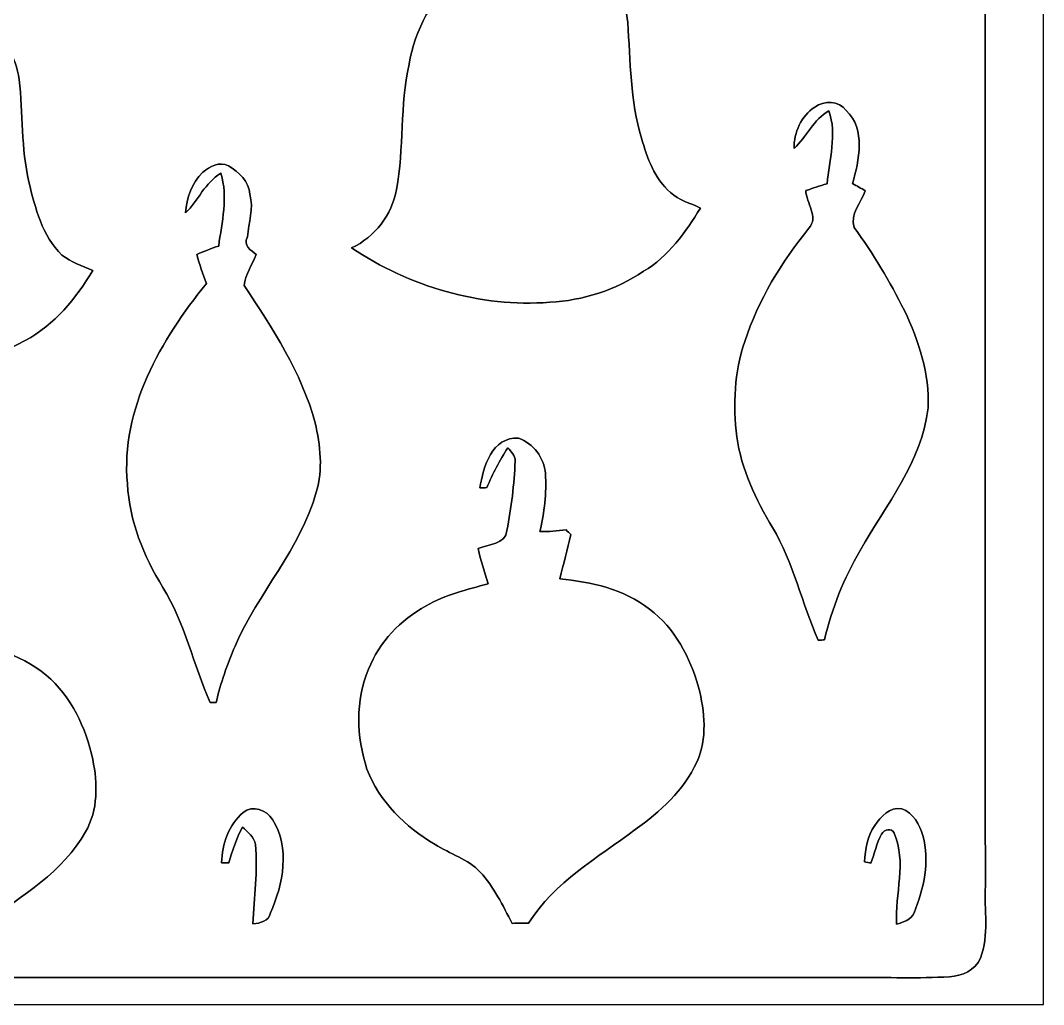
# Model space of a CAD drawing. Header units: centimetres. Extents: x -16.8 to 16.8, y -16.7 to 16.7.
# Drawn here: x -0.55 to 16.77, y -16.67 to 0 of the extents above; entities that cross this region are included whole.
import ezdxf

# ---------------------------------------------------------------- set-up
doc = ezdxf.new("R2010")
doc.units = ezdxf.units.CM
doc.header["$MEASUREMENT"] = 0
doc.layers.add('Layer 1', color=7, linetype='Continuous')

msp = doc.modelspace()

# ---------------------------------------------------------------- linework, layer by layer
at = {"layer": 'Layer 1', "color": 7}
for points, knots in [([(-16.77458, 16.66875), (-16.77458, 16.66875), (16.77458, 16.66875), (16.77458, 16.66875), (16.77458, 16.66875), (16.77458, 16.66875), (16.77458, -16.66875), (16.77458, -16.66875), (16.77458, -16.66875), (16.77458, -16.66875), (-16.77458, -16.66875), (-16.77458, -16.66875), (-16.77458, -16.66875), (-16.77458, -16.66875), (-16.77458, 16.66875), (-16.77458, 16.66875), (-16.77458, 16.66875), (-16.77458, 16.66875), (-16.77458, 16.66875), (-16.77458, 16.66875)], [0, 0, 0, 0, 0.16666667, 0.16666667, 0.16666667, 0.16666667, 0.33333333, 0.33333333, 0.33333333, 0.33333333, 0.5, 0.5, 0.5, 0.5, 0.66666667, 0.66666667, 0.66666667, 0.66666667, 1, 1, 1, 1]), ([(-15.56032, 15.62523), (-15.77164, 15.57091), (-15.93215, 15.36876), (-15.96637, 15.1571), (-15.96637, 15.1571), (-15.96143, 5.17243), (-15.96108, -4.81365), (-15.96637, -14.79903), (-15.96637, -14.79903), (-15.93885, -15.2206), (-16.11348, -15.74412), (-15.76141, -16.07855), (-15.76141, -16.07855), (-15.58713, -16.19779), (-15.35783, -16.2119), (-15.15286, -16.21331), (-15.15286, -16.21331), (-5.5686, -16.20626), (4.01532, -16.2119), (13.59958, -16.21014), (13.59958, -16.21014), (14.12734, -16.2052), (14.65615, -16.23095), (15.18356, -16.19709), (15.18356, -16.19709), (15.39663, -16.18968), (15.61606, -16.08526), (15.70531, -15.88241), (15.70531, -15.88241), (15.8556, -15.49153), (15.76776, -15.06432), (15.78927, -14.65792), (15.78927, -14.65792), (15.78363, -4.8387), (15.78857, 4.98087), (15.78681, 14.80009), (15.78681, 14.80009), (15.77411, 15.01387), (15.80197, 15.26046), (15.64534, 15.43332), (15.64534, 15.43332), (15.54127, 15.61147), (15.30597, 15.65169), (15.11829, 15.64605), (15.11829, 15.64605), (5.4162, 15.64534), (-4.2859, 15.64569), (-13.98764, 15.64605), (-13.98764, 15.64605), (-14.51187, 15.64005), (-15.03751, 15.67145), (-15.56032, 15.62523)], [0, 0, 0, 0, 0.07142857, 0.07142857, 0.07142857, 0.07142857, 0.14285714, 0.14285714, 0.14285714, 0.14285714, 0.21428571, 0.21428571, 0.21428571, 0.21428571, 0.28571429, 0.28571429, 0.28571429, 0.28571429, 0.35714286, 0.35714286, 0.35714286, 0.35714286, 0.42857143, 0.42857143, 0.42857143, 0.42857143, 0.5, 0.5, 0.5, 0.5, 0.57142857, 0.57142857, 0.57142857, 0.57142857, 0.64285714, 0.64285714, 0.64285714, 0.64285714, 0.71428571, 0.71428571, 0.71428571, 0.71428571, 0.78571429, 0.78571429, 0.78571429, 0.78571429, 0.85714286, 0.85714286, 0.85714286, 0.85714286, 1, 1, 1, 1]), ([(7.76499, 3.52284), (7.86659, 3.66219), (8.04616, 3.76978), (8.22396, 3.70769), (8.22396, 3.70769), (8.38729, 3.62197), (8.47125, 3.44099), (8.53334, 3.27589), (8.53334, 3.27589), (8.69421, 2.75519), (8.46173, 2.23661), (8.2931, 1.75084), (8.2931, 1.75084), (8.41269, 1.72226), (8.53369, 1.69369), (8.65364, 1.66335), (8.65364, 1.66335), (8.59719, 1.50495), (8.50406, 1.3649), (8.41481, 1.22379), (8.41481, 1.22379), (8.66422, 1.15217), (8.93762, 1.12607), (9.15458, 0.96979), (9.15458, 0.96979), (9.51406, 0.77188), (9.70068, 0.36195), (9.73208, -0.03316), (9.73208, -0.03316), (9.78147, -0.68827), (9.77053, -1.35855), (9.96527, -1.99355), (9.96527, -1.99355), (10.06263, -2.32728), (10.18505, -2.67935), (10.45633, -2.91394), (10.45633, -2.91394), (10.59603, -3.04906), (10.79394, -3.0921), (10.96363, -3.17853), (10.96363, -3.17853), (10.7121, -3.5881), (10.42035, -3.99768), (10.00054, -4.24921), (10.00054, -4.24921), (9.5317, -4.56389), (8.97643, -4.74416), (8.41304, -4.77308), (8.41304, -4.77308), (7.23159, -4.86516), (6.03744, -4.50462), (5.05601, -3.85339), (5.05601, -3.85339), (5.45006, -3.66818), (5.73722, -3.29177), (5.81519, -2.86314), (5.81519, -2.86314), (5.94854, -2.16359), (5.8734, -1.43969), (6.02827, -0.74224), (6.02827, -0.74224), (6.13339, -0.16369), (6.41103, 0.40675), (6.89998, 0.75424), (6.89998, 0.75424), (7.16492, 0.97084), (7.50605, 1.05093), (7.82285, 1.15888), (7.82285, 1.15888), (7.70255, 1.33668), (7.55721, 1.50813), (7.51769, 1.72544), (7.51769, 1.72544), (7.68703, 1.73531), (7.85812, 1.74343), (8.02852, 1.75084), (8.02852, 1.75084), (8.08037, 2.27859), (8.27969, 2.88078), (8.00241, 3.37326), (8.00241, 3.37326), (7.97101, 3.37256), (7.90787, 3.37114), (7.87612, 3.37009), (7.87612, 3.37009), (7.76887, 3.17359), (7.71384, 2.94922), (7.5752, 2.77001), (7.5752, 2.77001), (7.49653, 3.0353), (7.61471, 3.30764), (7.76499, 3.52284)], [0, 0, 0, 0, 0.04166667, 0.04166667, 0.04166667, 0.04166667, 0.08333333, 0.08333333, 0.08333333, 0.08333333, 0.125, 0.125, 0.125, 0.125, 0.16666667, 0.16666667, 0.16666667, 0.16666667, 0.20833333, 0.20833333, 0.20833333, 0.20833333, 0.25, 0.25, 0.25, 0.25, 0.29166667, 0.29166667, 0.29166667, 0.29166667, 0.33333333, 0.33333333, 0.33333333, 0.33333333, 0.375, 0.375, 0.375, 0.375, 0.41666667, 0.41666667, 0.41666667, 0.41666667, 0.45833333, 0.45833333, 0.45833333, 0.45833333, 0.5, 0.5, 0.5, 0.5, 0.54166667, 0.54166667, 0.54166667, 0.54166667, 0.58333333, 0.58333333, 0.58333333, 0.58333333, 0.625, 0.625, 0.625, 0.625, 0.66666667, 0.66666667, 0.66666667, 0.66666667, 0.70833333, 0.70833333, 0.70833333, 0.70833333, 0.75, 0.75, 0.75, 0.75, 0.79166667, 0.79166667, 0.79166667, 0.79166667, 0.83333333, 0.83333333, 0.83333333, 0.83333333, 0.875, 0.875, 0.875, 0.875, 0.91666667, 0.91666667, 0.91666667, 0.91666667, 1, 1, 1, 1]), ([(-2.40983, 2.58657), (-2.28847, 2.69134), (-2.08562, 2.69663), (-1.96956, 2.58128), (-1.96956, 2.58128), (-1.7205, 2.33927), (-1.70392, 1.96885), (-1.71838, 1.645), (-1.71838, 1.645), (-1.75719, 1.31445), (-1.88913, 1.00577), (-2.00343, 0.69638), (-2.00343, 0.69638), (-1.87678, 0.66075), (-1.74837, 0.62583), (-1.62348, 0.58314), (-1.62348, 0.58314), (-1.71027, 0.44062), (-1.80199, 0.30127), (-1.89124, 0.16016), (-1.89124, 0.16016), (-1.65206, 0.10195), (-1.40018, 0.0695), (-1.18357, -0.05644), (-1.18357, -0.05644), (-0.83432, -0.23989), (-0.63041, -0.61877), (-0.57538, -0.99942), (-0.57538, -0.99942), (-0.50624, -1.57656), (-0.54293, -2.1657), (-0.40887, -2.73473), (-0.40887, -2.73473), (-0.30339, -3.17641), (-0.18521, -3.64666), (0.15099, -3.97616), (0.15099, -3.97616), (0.30798, -4.09116), (0.49071, -4.16666), (0.67275, -4.23404), (0.67275, -4.23404), (0.39088, -4.71135), (0.02505, -5.15373), (-0.47025, -5.41937), (-0.47025, -5.41937), (-1.15888, -5.81237), (-1.98508, -5.91044), (-2.76472, -5.83071), (-2.76472, -5.83071), (-3.64596, -5.71606), (-4.50003, -5.39891), (-5.24439, -4.91419), (-5.24439, -4.91419), (-4.97805, -4.75368), (-4.69618, -4.57306), (-4.58752, -4.26367), (-4.58752, -4.26367), (-4.30918, -3.54612), (-4.439, -2.75731), (-4.3053, -2.01189), (-4.3053, -2.01189), (-4.22063, -1.49507), (-4.06612, -0.96132), (-3.69394, -0.57468), (-3.69394, -0.57468), (-3.38949, -0.20285), (-2.92029, -0.03493), (-2.47368, 0.09349), (-2.47368, 0.09349), (-2.58128, 0.28187), (-2.72521, 0.45226), (-2.78553, 0.66358), (-2.78553, 0.66358), (-2.60809, 0.67769), (-2.42958, 0.68792), (-2.25143, 0.70026), (-2.25143, 0.70026), (-2.18193, 1.15782), (-2.13854, 1.62348), (-2.18511, 2.08527), (-2.18511, 2.08527), (-2.19745, 2.21051), (-2.31105, 2.28106), (-2.40383, 2.34633), (-2.40383, 2.34633), (-2.52624, 2.14066), (-2.56893, 1.89159), (-2.72909, 1.70921), (-2.72909, 1.70921), (-2.78271, 2.02988), (-2.65113, 2.37173), (-2.40983, 2.58657)], [0, 0, 0, 0, 0.04166667, 0.04166667, 0.04166667, 0.04166667, 0.08333333, 0.08333333, 0.08333333, 0.08333333, 0.125, 0.125, 0.125, 0.125, 0.16666667, 0.16666667, 0.16666667, 0.16666667, 0.20833333, 0.20833333, 0.20833333, 0.20833333, 0.25, 0.25, 0.25, 0.25, 0.29166667, 0.29166667, 0.29166667, 0.29166667, 0.33333333, 0.33333333, 0.33333333, 0.33333333, 0.375, 0.375, 0.375, 0.375, 0.41666667, 0.41666667, 0.41666667, 0.41666667, 0.45833333, 0.45833333, 0.45833333, 0.45833333, 0.5, 0.5, 0.5, 0.5, 0.54166667, 0.54166667, 0.54166667, 0.54166667, 0.58333333, 0.58333333, 0.58333333, 0.58333333, 0.625, 0.625, 0.625, 0.625, 0.66666667, 0.66666667, 0.66666667, 0.66666667, 0.70833333, 0.70833333, 0.70833333, 0.70833333, 0.75, 0.75, 0.75, 0.75, 0.79166667, 0.79166667, 0.79166667, 0.79166667, 0.83333333, 0.83333333, 0.83333333, 0.83333333, 0.875, 0.875, 0.875, 0.875, 0.91666667, 0.91666667, 0.91666667, 0.91666667, 1, 1, 1, 1]), ([(12.89897, -1.4672), (13.06054, -1.35431), (13.30819, -1.35502), (13.43272, -1.52435), (13.43272, -1.52435), (13.77315, -1.84079), (13.64333, -2.37137), (13.54173, -2.76437), (13.54173, -2.76437), (13.61334, -2.80388), (13.68496, -2.84339), (13.75622, -2.88431), (13.75622, -2.88431), (13.68002, -3.08575), (13.49516, -3.27978), (13.5696, -3.50591), (13.5696, -3.50591), (13.89133, -3.9497), (14.17002, -4.42348), (14.41838, -4.91208), (14.41838, -4.91208), (14.65792, -5.42643), (14.853, -5.98523), (14.81843, -6.56026), (14.81843, -6.56026), (14.72106, -7.47995), (14.10159, -8.19856), (13.67014, -8.97855), (13.67014, -8.97855), (13.38933, -9.44704), (13.19107, -9.96033), (13.06442, -10.49091), (13.06442, -10.49091), (13.03796, -10.49302), (12.98575, -10.4969), (12.95964, -10.49902), (12.95964, -10.49902), (12.67742, -9.87284), (12.5416, -9.18492), (12.18706, -8.5912), (12.18706, -8.5912), (11.90025, -8.11706), (11.65966, -7.60448), (11.57817, -7.05167), (11.57817, -7.05167), (11.51819, -6.51298), (11.5316, -5.95418), (11.71575, -5.43948), (11.71575, -5.43948), (11.94294, -4.73357), (12.33487, -4.09293), (12.80054, -3.52037), (12.80054, -3.52037), (12.96917, -3.33128), (12.75891, -3.08645), (12.74657, -2.88149), (12.74657, -2.88149), (12.86651, -2.84162), (12.9861, -2.80353), (13.10746, -2.76684), (13.10746, -2.76684), (13.14415, -2.35903), (13.27961, -1.93075), (13.14062, -1.53035), (13.14062, -1.53035), (12.87674, -1.67287), (12.76456, -1.97379), (12.54901, -2.16994), (12.54901, -2.16994), (12.54372, -1.89759), (12.67319, -1.62207), (12.89897, -1.4672)], [0, 0, 0, 0, 0.05263158, 0.05263158, 0.05263158, 0.05263158, 0.10526316, 0.10526316, 0.10526316, 0.10526316, 0.15789474, 0.15789474, 0.15789474, 0.15789474, 0.21052632, 0.21052632, 0.21052632, 0.21052632, 0.26315789, 0.26315789, 0.26315789, 0.26315789, 0.31578947, 0.31578947, 0.31578947, 0.31578947, 0.36842105, 0.36842105, 0.36842105, 0.36842105, 0.42105263, 0.42105263, 0.42105263, 0.42105263, 0.47368421, 0.47368421, 0.47368421, 0.47368421, 0.52631579, 0.52631579, 0.52631579, 0.52631579, 0.57894737, 0.57894737, 0.57894737, 0.57894737, 0.63157895, 0.63157895, 0.63157895, 0.63157895, 0.68421053, 0.68421053, 0.68421053, 0.68421053, 0.73684211, 0.73684211, 0.73684211, 0.73684211, 0.78947368, 0.78947368, 0.78947368, 0.78947368, 0.84210526, 0.84210526, 0.84210526, 0.84210526, 0.89473684, 0.89473684, 0.89473684, 0.89473684, 1, 1, 1, 1]), ([(2.53541, -2.5714), (2.65148, -2.47438), (2.81975, -2.38372), (2.96898, -2.46345), (2.96898, -2.46345), (3.14854, -2.56399), (3.3147, -2.72732), (3.33446, -2.94464), (3.33446, -2.94464), (3.39901, -3.18629), (3.31258, -3.42688), (3.29353, -3.66783), (3.29353, -3.66783), (3.21239, -3.81811), (3.35492, -3.88867), (3.44064, -3.96522), (3.44064, -3.96522), (3.37608, -4.14055), (3.25085, -4.30107), (3.23921, -4.49086), (3.23921, -4.49086), (3.71863, -5.21794), (4.20899, -5.963), (4.4383, -6.81461), (4.4383, -6.81461), (4.52579, -7.19667), (4.57518, -7.60554), (4.4577, -7.98724), (4.4577, -7.98724), (4.18924, -8.94997), (3.47592, -9.69363), (3.08257, -10.59886), (3.08257, -10.59886), (2.94887, -10.90577), (2.83774, -11.22327), (2.76331, -11.5503), (2.76331, -11.5503), (2.73826, -11.55136), (2.68781, -11.55312), (2.66241, -11.55382), (2.66241, -11.55382), (2.37419, -10.91248), (2.2352, -10.20621), (1.86161, -9.60437), (1.86161, -9.60437), (1.53317, -9.0745), (1.29117, -8.4769), (1.25871, -7.8486), (1.25871, -7.8486), (1.14335, -6.57895), (1.82633, -5.40914), (2.59644, -4.4577), (2.59644, -4.4577), (2.53894, -4.29366), (2.47897, -4.13103), (2.43276, -3.96416), (2.43276, -3.96416), (2.55446, -3.90948), (2.6797, -3.86468), (2.80564, -3.82058), (2.80564, -3.82058), (2.85574, -3.41701), (2.9718, -2.98873), (2.83916, -2.58939), (2.83916, -2.58939), (2.57281, -2.7499), (2.45745, -3.04765), (2.24543, -3.26002), (2.24543, -3.26002), (2.25354, -3.0039), (2.35409, -2.75273), (2.53541, -2.5714)], [0, 0, 0, 0, 0.05263158, 0.05263158, 0.05263158, 0.05263158, 0.10526316, 0.10526316, 0.10526316, 0.10526316, 0.15789474, 0.15789474, 0.15789474, 0.15789474, 0.21052632, 0.21052632, 0.21052632, 0.21052632, 0.26315789, 0.26315789, 0.26315789, 0.26315789, 0.31578947, 0.31578947, 0.31578947, 0.31578947, 0.36842105, 0.36842105, 0.36842105, 0.36842105, 0.42105263, 0.42105263, 0.42105263, 0.42105263, 0.47368421, 0.47368421, 0.47368421, 0.47368421, 0.52631579, 0.52631579, 0.52631579, 0.52631579, 0.57894737, 0.57894737, 0.57894737, 0.57894737, 0.63157895, 0.63157895, 0.63157895, 0.63157895, 0.68421053, 0.68421053, 0.68421053, 0.68421053, 0.73684211, 0.73684211, 0.73684211, 0.73684211, 0.78947368, 0.78947368, 0.78947368, 0.78947368, 0.84210526, 0.84210526, 0.84210526, 0.84210526, 0.89473684, 0.89473684, 0.89473684, 0.89473684, 1, 1, 1, 1]), ([(7.22947, -7.91916), (7.2831, -7.56603), (7.43726, -7.04533), (7.88106, -7.07602), (7.88106, -7.07602), (8.13506, -7.16562), (8.31956, -7.40551), (8.33755, -7.67609), (8.33755, -7.67609), (8.35907, -8.00417), (8.32238, -8.33473), (8.24583, -8.65399), (8.24583, -8.65399), (8.39329, -8.66316), (8.5404, -8.64376), (8.68715, -8.63071), (8.68715, -8.63071), (8.71432, -8.65576), (8.74148, -8.6808), (8.76935, -8.7062), (8.76935, -8.7062), (8.71044, -8.95738), (8.64517, -9.20679), (8.58132, -9.45656), (8.58132, -9.45656), (9.11472, -9.51265), (9.67105, -9.63048), (10.10003, -9.97268), (10.10003, -9.97268), (10.53183, -10.28771), (10.789, -10.78936), (10.93329, -11.29383), (10.93329, -11.29383), (11.03418, -11.70552), (11.08569, -12.16554), (10.90224, -12.56206), (10.90224, -12.56206), (10.68493, -13.04219), (10.27959, -13.40203), (9.86084, -13.70647), (9.86084, -13.70647), (9.21985, -14.18343), (8.49136, -14.59301), (8.05427, -15.28798), (8.05427, -15.28798), (7.96184, -15.28939), (7.86977, -15.29115), (7.77804, -15.29362), (7.77804, -15.29362), (7.61224, -14.99588), (7.47219, -14.6752), (7.23336, -14.42649), (7.23336, -14.42649), (7.02945, -14.19684), (6.71901, -14.1224), (6.471, -13.95554), (6.471, -13.95554), (5.96512, -13.6652), (5.52732, -13.23093), (5.31566, -12.67989), (5.31566, -12.67989), (5.13962, -12.13556), (5.11492, -11.52172), (5.34388, -10.98903), (5.34388, -10.98903), (5.52097, -10.52548), (5.88857, -10.15294), (6.31966, -9.91694), (6.31966, -9.91694), (6.64175, -9.72432), (7.01146, -9.64318), (7.36847, -9.54193), (7.36847, -9.54193), (7.30991, -9.34402), (7.23865, -9.14929), (7.2009, -8.94574), (7.2009, -8.94574), (7.37023, -8.86566), (7.66516, -8.87871), (7.68738, -8.63882), (7.68738, -8.63882), (7.7597, -8.25077), (7.81121, -7.85742), (7.82532, -7.46266), (7.82532, -7.46266), (7.83378, -7.36917), (7.75547, -7.30356), (7.7022, -7.23829), (7.7022, -7.23829), (7.5632, -7.45208), (7.44326, -7.67715), (7.34695, -7.91316), (7.34695, -7.91316), (7.31767, -7.91457), (7.25876, -7.91774), (7.22947, -7.91916)], [0, 0, 0, 0, 0.04, 0.04, 0.04, 0.04, 0.08, 0.08, 0.08, 0.08, 0.12, 0.12, 0.12, 0.12, 0.16, 0.16, 0.16, 0.16, 0.2, 0.2, 0.2, 0.2, 0.24, 0.24, 0.24, 0.24, 0.28, 0.28, 0.28, 0.28, 0.32, 0.32, 0.32, 0.32, 0.36, 0.36, 0.36, 0.36, 0.4, 0.4, 0.4, 0.4, 0.44, 0.44, 0.44, 0.44, 0.48, 0.48, 0.48, 0.48, 0.52, 0.52, 0.52, 0.52, 0.56, 0.56, 0.56, 0.56, 0.6, 0.6, 0.6, 0.6, 0.64, 0.64, 0.64, 0.64, 0.68, 0.68, 0.68, 0.68, 0.72, 0.72, 0.72, 0.72, 0.76, 0.76, 0.76, 0.76, 0.8, 0.8, 0.8, 0.8, 0.84, 0.84, 0.84, 0.84, 0.88, 0.88, 0.88, 0.88, 0.92, 0.92, 0.92, 0.92, 1, 1, 1, 1]), ([(-2.67688, -8.18691), (-2.38725, -8.01758), (-2.05246, -8.30051), (-1.9939, -8.58943), (-1.9939, -8.58943), (-1.91206, -8.97079), (-1.98226, -9.36343), (-2.0193, -9.74619), (-2.0193, -9.74619), (-1.88524, -9.72573), (-1.75119, -9.70245), (-1.61643, -9.68234), (-1.61643, -9.68234), (-1.58715, -9.71021), (-1.55751, -9.73808), (-1.52753, -9.7663), (-1.52753, -9.7663), (-1.57939, -10.0143), (-1.65806, -10.25631), (-1.71062, -10.50431), (-1.71062, -10.50431), (-1.14512, -10.5724), (-0.56515, -10.71316), (-0.11853, -11.08886), (-0.11853, -11.08886), (0.30939, -11.45011), (0.55704, -11.98104), (0.6731, -12.52044), (0.6731, -12.52044), (0.75459, -12.92648), (0.76588, -13.37416), (0.54892, -13.74281), (0.54892, -13.74281), (0.16475, -14.41521), (-0.51364, -14.8403), (-1.14229, -15.25658), (-1.14229, -15.25658), (-1.85314, -15.32961), (-2.57775, -15.30068), (-3.29212, -15.27775), (-3.29212, -15.27775), (-4.11903, -14.95249), (-4.93466, -14.28997), (-5.07294, -13.35969), (-5.07294, -13.35969), (-5.10858, -13.00409), (-5.13362, -12.63615), (-5.03802, -12.28796), (-5.03802, -12.28796), (-4.88597, -11.73974), (-4.50674, -11.25679), (-4.00191, -10.99185), (-4.00191, -10.99185), (-3.66289, -10.79324), (-3.27731, -10.70892), (-2.91112, -10.57839), (-2.91112, -10.57839), (-2.97744, -10.40412), (-3.0734, -10.23338), (-3.08222, -10.04358), (-3.08222, -10.04358), (-2.96228, -9.88907), (-2.66418, -9.94974), (-2.61761, -9.73208), (-2.61761, -9.73208), (-2.53259, -9.27523), (-2.4511, -8.81027), (-2.47086, -8.34355), (-2.47086, -8.34355), (-2.52448, -8.34319), (-2.5781, -8.34284), (-2.63172, -8.34319), (-2.63172, -8.34319), (-2.76895, -8.56615), (-2.8321, -8.84379), (-3.03671, -9.01982), (-3.03671, -9.01982), (-3.04447, -8.71502), (-2.94711, -8.35907), (-2.67688, -8.18691)], [0, 0, 0, 0, 0.04761905, 0.04761905, 0.04761905, 0.04761905, 0.0952381, 0.0952381, 0.0952381, 0.0952381, 0.14285714, 0.14285714, 0.14285714, 0.14285714, 0.19047619, 0.19047619, 0.19047619, 0.19047619, 0.23809524, 0.23809524, 0.23809524, 0.23809524, 0.28571429, 0.28571429, 0.28571429, 0.28571429, 0.33333333, 0.33333333, 0.33333333, 0.33333333, 0.38095238, 0.38095238, 0.38095238, 0.38095238, 0.42857143, 0.42857143, 0.42857143, 0.42857143, 0.47619048, 0.47619048, 0.47619048, 0.47619048, 0.52380952, 0.52380952, 0.52380952, 0.52380952, 0.57142857, 0.57142857, 0.57142857, 0.57142857, 0.61904762, 0.61904762, 0.61904762, 0.61904762, 0.66666667, 0.66666667, 0.66666667, 0.66666667, 0.71428571, 0.71428571, 0.71428571, 0.71428571, 0.76190476, 0.76190476, 0.76190476, 0.76190476, 0.80952381, 0.80952381, 0.80952381, 0.80952381, 0.85714286, 0.85714286, 0.85714286, 0.85714286, 0.9047619, 0.9047619, 0.9047619, 0.9047619, 1, 1, 1, 1]), ([(3.2191, -13.41402), (3.37961, -13.28737), (3.61844, -13.37204), (3.71546, -13.53538), (3.71546, -13.53538), (4.02096, -14.01022), (3.89714, -14.62969), (3.683, -15.11582), (3.683, -15.11582), (3.65019, -15.26011), (3.51402, -15.29045), (3.38314, -15.30032), (3.38314, -15.30032), (3.40889, -14.85336), (3.46675, -14.40533), (3.43076, -13.95765), (3.43076, -13.95765), (3.40289, -13.83136), (3.29988, -13.74563), (3.20781, -13.66449), (3.20781, -13.66449), (3.1048, -13.85499), (3.04059, -14.06207), (2.97462, -14.26774), (2.97462, -14.26774), (2.94428, -14.26739), (2.8829, -14.26669), (2.85221, -14.26633), (2.85221, -14.26633), (2.86526, -13.95095), (2.97145, -13.62428), (3.2191, -13.41402)], [0, 0, 0, 0, 0.11111111, 0.11111111, 0.11111111, 0.11111111, 0.22222222, 0.22222222, 0.22222222, 0.22222222, 0.33333333, 0.33333333, 0.33333333, 0.33333333, 0.44444444, 0.44444444, 0.44444444, 0.44444444, 0.55555556, 0.55555556, 0.55555556, 0.55555556, 0.66666667, 0.66666667, 0.66666667, 0.66666667, 0.77777778, 0.77777778, 0.77777778, 0.77777778, 1, 1, 1, 1]), ([(13.91814, -13.63557), (14.02327, -13.48952), (14.16403, -13.31101), (14.37252, -13.3544), (14.37252, -13.3544), (14.56866, -13.4179), (14.6752, -13.62216), (14.73235, -13.80737), (14.73235, -13.80737), (14.84489, -14.2434), (14.75176, -14.70448), (14.58277, -15.113), (14.58277, -15.113), (14.53268, -15.23365), (14.39792, -15.27281), (14.28468, -15.30844), (14.28468, -15.30844), (14.25751, -14.79691), (14.45966, -14.25363), (14.24446, -13.76645), (14.24446, -13.76645), (14.20319, -13.66555), (14.07477, -13.70612), (14.03244, -13.78409), (14.03244, -13.78409), (13.93931, -13.93261), (13.91744, -14.11358), (13.85147, -14.2748), (13.85147, -14.2748), (13.82395, -14.26845), (13.76962, -14.2561), (13.74246, -14.24975), (13.74246, -14.24975), (13.76362, -14.03773), (13.7855, -13.81231), (13.91814, -13.63557)], [0, 0, 0, 0, 0.1, 0.1, 0.1, 0.1, 0.2, 0.2, 0.2, 0.2, 0.3, 0.3, 0.3, 0.3, 0.4, 0.4, 0.4, 0.4, 0.5, 0.5, 0.5, 0.5, 0.6, 0.6, 0.6, 0.6, 0.7, 0.7, 0.7, 0.7, 0.8, 0.8, 0.8, 0.8, 1, 1, 1, 1])]:
    msp.add_open_spline(points, degree=3, knots=knots, dxfattribs=at)
at = {"layer": 'Layer 1', "color": 251}
for points, knots in [([(-15.56032, 15.62523), (-15.03751, 15.67145), (-14.51187, 15.64005), (-13.98764, 15.64605), (-13.98764, 15.64605), (-4.2859, 15.64569), (5.4162, 15.64534), (15.11829, 15.64605), (15.11829, 15.64605), (15.30597, 15.65169), (15.54127, 15.61147), (15.64534, 15.43332), (15.64534, 15.43332), (15.80197, 15.26046), (15.77411, 15.01387), (15.78681, 14.80009), (15.78681, 14.80009), (15.78857, 4.98087), (15.78363, -4.8387), (15.78927, -14.65792), (15.78927, -14.65792), (15.76776, -15.06432), (15.8556, -15.49153), (15.70531, -15.88241), (15.70531, -15.88241), (15.61606, -16.08526), (15.39663, -16.18968), (15.18356, -16.19709), (15.18356, -16.19709), (14.65615, -16.23095), (14.12734, -16.2052), (13.59958, -16.21014), (13.59958, -16.21014), (4.01532, -16.2119), (-5.5686, -16.20626), (-15.15286, -16.21331), (-15.15286, -16.21331), (-15.35783, -16.2119), (-15.58713, -16.19779), (-15.76141, -16.07855), (-15.76141, -16.07855), (-16.11348, -15.74412), (-15.93885, -15.2206), (-15.96637, -14.79903), (-15.96637, -14.79903), (-15.96108, -4.81365), (-15.96143, 5.17243), (-15.96637, 15.1571), (-15.96637, 15.1571), (-15.93215, 15.36876), (-15.77164, 15.57091), (-15.56032, 15.62523), (-15.56032, 15.62523), (-15.56032, 15.62523), (-15.56032, 15.62523), (-15.56032, 15.62523)], [0, 0, 0, 0, 0.06666667, 0.06666667, 0.06666667, 0.06666667, 0.13333333, 0.13333333, 0.13333333, 0.13333333, 0.2, 0.2, 0.2, 0.2, 0.26666667, 0.26666667, 0.26666667, 0.26666667, 0.33333333, 0.33333333, 0.33333333, 0.33333333, 0.4, 0.4, 0.4, 0.4, 0.46666667, 0.46666667, 0.46666667, 0.46666667, 0.53333333, 0.53333333, 0.53333333, 0.53333333, 0.6, 0.6, 0.6, 0.6, 0.66666667, 0.66666667, 0.66666667, 0.66666667, 0.73333333, 0.73333333, 0.73333333, 0.73333333, 0.8, 0.8, 0.8, 0.8, 0.86666667, 0.86666667, 0.86666667, 0.86666667, 1, 1, 1, 1]), ([(7.76499, 3.52284), (7.61471, 3.30764), (7.49653, 3.0353), (7.5752, 2.77001), (7.5752, 2.77001), (7.71384, 2.94922), (7.76887, 3.17359), (7.87612, 3.37009), (7.87612, 3.37009), (7.90787, 3.37114), (7.97101, 3.37256), (8.00241, 3.37326), (8.00241, 3.37326), (8.27969, 2.88078), (8.08037, 2.27859), (8.02852, 1.75084), (8.02852, 1.75084), (7.85812, 1.74343), (7.68703, 1.73531), (7.51769, 1.72544), (7.51769, 1.72544), (7.55721, 1.50813), (7.70255, 1.33668), (7.82285, 1.15888), (7.82285, 1.15888), (7.50605, 1.05093), (7.16492, 0.97084), (6.89998, 0.75424), (6.89998, 0.75424), (6.41103, 0.40675), (6.13339, -0.16369), (6.02827, -0.74224), (6.02827, -0.74224), (5.8734, -1.43969), (5.94854, -2.16359), (5.81519, -2.86314), (5.81519, -2.86314), (5.73722, -3.29177), (5.45006, -3.66818), (5.05601, -3.85339), (5.05601, -3.85339), (6.03744, -4.50462), (7.23159, -4.86516), (8.41304, -4.77308), (8.41304, -4.77308), (8.97643, -4.74416), (9.5317, -4.56389), (10.00054, -4.24921), (10.00054, -4.24921), (10.42035, -3.99768), (10.7121, -3.5881), (10.96363, -3.17853), (10.96363, -3.17853), (10.79394, -3.0921), (10.59603, -3.04906), (10.45633, -2.91394), (10.45633, -2.91394), (10.18505, -2.67935), (10.06263, -2.32728), (9.96527, -1.99355), (9.96527, -1.99355), (9.77053, -1.35855), (9.78147, -0.68827), (9.73208, -0.03316), (9.73208, -0.03316), (9.70068, 0.36195), (9.51406, 0.77188), (9.15458, 0.96979), (9.15458, 0.96979), (8.93762, 1.12607), (8.66422, 1.15217), (8.41481, 1.22379), (8.41481, 1.22379), (8.50406, 1.3649), (8.59719, 1.50495), (8.65364, 1.66335), (8.65364, 1.66335), (8.53369, 1.69369), (8.41269, 1.72226), (8.2931, 1.75084), (8.2931, 1.75084), (8.46173, 2.23661), (8.69421, 2.75519), (8.53334, 3.27589), (8.53334, 3.27589), (8.47125, 3.44099), (8.38729, 3.62197), (8.22396, 3.70769), (8.22396, 3.70769), (8.04616, 3.76978), (7.86659, 3.66219), (7.76499, 3.52284), (7.76499, 3.52284), (7.76499, 3.52284), (7.76499, 3.52284), (7.76499, 3.52284)], [0, 0, 0, 0, 0.04, 0.04, 0.04, 0.04, 0.08, 0.08, 0.08, 0.08, 0.12, 0.12, 0.12, 0.12, 0.16, 0.16, 0.16, 0.16, 0.2, 0.2, 0.2, 0.2, 0.24, 0.24, 0.24, 0.24, 0.28, 0.28, 0.28, 0.28, 0.32, 0.32, 0.32, 0.32, 0.36, 0.36, 0.36, 0.36, 0.4, 0.4, 0.4, 0.4, 0.44, 0.44, 0.44, 0.44, 0.48, 0.48, 0.48, 0.48, 0.52, 0.52, 0.52, 0.52, 0.56, 0.56, 0.56, 0.56, 0.6, 0.6, 0.6, 0.6, 0.64, 0.64, 0.64, 0.64, 0.68, 0.68, 0.68, 0.68, 0.72, 0.72, 0.72, 0.72, 0.76, 0.76, 0.76, 0.76, 0.8, 0.8, 0.8, 0.8, 0.84, 0.84, 0.84, 0.84, 0.88, 0.88, 0.88, 0.88, 0.92, 0.92, 0.92, 0.92, 1, 1, 1, 1]), ([(-2.40983, 2.58657), (-2.65113, 2.37173), (-2.78271, 2.02988), (-2.72909, 1.70921), (-2.72909, 1.70921), (-2.56893, 1.89159), (-2.52624, 2.14066), (-2.40383, 2.34633), (-2.40383, 2.34633), (-2.31105, 2.28106), (-2.19745, 2.21051), (-2.18511, 2.08527), (-2.18511, 2.08527), (-2.13854, 1.62348), (-2.18193, 1.15782), (-2.25143, 0.70026), (-2.25143, 0.70026), (-2.42958, 0.68792), (-2.60809, 0.67769), (-2.78553, 0.66358), (-2.78553, 0.66358), (-2.72521, 0.45226), (-2.58128, 0.28187), (-2.47368, 0.09349), (-2.47368, 0.09349), (-2.92029, -0.03493), (-3.38949, -0.20285), (-3.69394, -0.57468), (-3.69394, -0.57468), (-4.06612, -0.96132), (-4.22063, -1.49507), (-4.3053, -2.01189), (-4.3053, -2.01189), (-4.439, -2.75731), (-4.30918, -3.54612), (-4.58752, -4.26367), (-4.58752, -4.26367), (-4.69618, -4.57306), (-4.97805, -4.75368), (-5.24439, -4.91419), (-5.24439, -4.91419), (-4.50003, -5.39891), (-3.64596, -5.71606), (-2.76472, -5.83071), (-2.76472, -5.83071), (-1.98508, -5.91044), (-1.15888, -5.81237), (-0.47025, -5.41937), (-0.47025, -5.41937), (0.02505, -5.15373), (0.39088, -4.71135), (0.67275, -4.23404), (0.67275, -4.23404), (0.49071, -4.16666), (0.30798, -4.09116), (0.15099, -3.97616), (0.15099, -3.97616), (-0.18521, -3.64666), (-0.30339, -3.17641), (-0.40887, -2.73473), (-0.40887, -2.73473), (-0.54293, -2.1657), (-0.50624, -1.57656), (-0.57538, -0.99942), (-0.57538, -0.99942), (-0.63041, -0.61877), (-0.83432, -0.23989), (-1.18357, -0.05644), (-1.18357, -0.05644), (-1.40018, 0.0695), (-1.65206, 0.10195), (-1.89124, 0.16016), (-1.89124, 0.16016), (-1.80199, 0.30127), (-1.71027, 0.44062), (-1.62348, 0.58314), (-1.62348, 0.58314), (-1.74837, 0.62583), (-1.87678, 0.66075), (-2.00343, 0.69638), (-2.00343, 0.69638), (-1.88913, 1.00577), (-1.75719, 1.31445), (-1.71838, 1.645), (-1.71838, 1.645), (-1.70392, 1.96885), (-1.7205, 2.33927), (-1.96956, 2.58128), (-1.96956, 2.58128), (-2.08562, 2.69663), (-2.28847, 2.69134), (-2.40983, 2.58657), (-2.40983, 2.58657), (-2.40983, 2.58657), (-2.40983, 2.58657), (-2.40983, 2.58657)], [0, 0, 0, 0, 0.04, 0.04, 0.04, 0.04, 0.08, 0.08, 0.08, 0.08, 0.12, 0.12, 0.12, 0.12, 0.16, 0.16, 0.16, 0.16, 0.2, 0.2, 0.2, 0.2, 0.24, 0.24, 0.24, 0.24, 0.28, 0.28, 0.28, 0.28, 0.32, 0.32, 0.32, 0.32, 0.36, 0.36, 0.36, 0.36, 0.4, 0.4, 0.4, 0.4, 0.44, 0.44, 0.44, 0.44, 0.48, 0.48, 0.48, 0.48, 0.52, 0.52, 0.52, 0.52, 0.56, 0.56, 0.56, 0.56, 0.6, 0.6, 0.6, 0.6, 0.64, 0.64, 0.64, 0.64, 0.68, 0.68, 0.68, 0.68, 0.72, 0.72, 0.72, 0.72, 0.76, 0.76, 0.76, 0.76, 0.8, 0.8, 0.8, 0.8, 0.84, 0.84, 0.84, 0.84, 0.88, 0.88, 0.88, 0.88, 0.92, 0.92, 0.92, 0.92, 1, 1, 1, 1]), ([(12.89897, -1.4672), (12.67319, -1.62207), (12.54372, -1.89759), (12.54901, -2.16994), (12.54901, -2.16994), (12.76456, -1.97379), (12.87674, -1.67287), (13.14062, -1.53035), (13.14062, -1.53035), (13.27961, -1.93075), (13.14415, -2.35903), (13.10746, -2.76684), (13.10746, -2.76684), (12.9861, -2.80353), (12.86651, -2.84162), (12.74657, -2.88149), (12.74657, -2.88149), (12.75891, -3.08645), (12.96917, -3.33128), (12.80054, -3.52037), (12.80054, -3.52037), (12.33487, -4.09293), (11.94294, -4.73357), (11.71575, -5.43948), (11.71575, -5.43948), (11.5316, -5.95418), (11.51819, -6.51298), (11.57817, -7.05167), (11.57817, -7.05167), (11.65966, -7.60448), (11.90025, -8.11706), (12.18706, -8.5912), (12.18706, -8.5912), (12.5416, -9.18492), (12.67742, -9.87284), (12.95964, -10.49902), (12.95964, -10.49902), (12.98575, -10.4969), (13.03796, -10.49302), (13.06442, -10.49091), (13.06442, -10.49091), (13.19107, -9.96033), (13.38933, -9.44704), (13.67014, -8.97855), (13.67014, -8.97855), (14.10159, -8.19856), (14.72106, -7.47995), (14.81843, -6.56026), (14.81843, -6.56026), (14.853, -5.98523), (14.65792, -5.42643), (14.41838, -4.91208), (14.41838, -4.91208), (14.17002, -4.42348), (13.89133, -3.9497), (13.5696, -3.50591), (13.5696, -3.50591), (13.49516, -3.27978), (13.68002, -3.08575), (13.75622, -2.88431), (13.75622, -2.88431), (13.68496, -2.84339), (13.61334, -2.80388), (13.54173, -2.76437), (13.54173, -2.76437), (13.64333, -2.37137), (13.77315, -1.84079), (13.43272, -1.52435), (13.43272, -1.52435), (13.30819, -1.35502), (13.06054, -1.35431), (12.89897, -1.4672), (12.89897, -1.4672), (12.89897, -1.4672), (12.89897, -1.4672), (12.89897, -1.4672)], [0, 0, 0, 0, 0.05, 0.05, 0.05, 0.05, 0.1, 0.1, 0.1, 0.1, 0.15, 0.15, 0.15, 0.15, 0.2, 0.2, 0.2, 0.2, 0.25, 0.25, 0.25, 0.25, 0.3, 0.3, 0.3, 0.3, 0.35, 0.35, 0.35, 0.35, 0.4, 0.4, 0.4, 0.4, 0.45, 0.45, 0.45, 0.45, 0.5, 0.5, 0.5, 0.5, 0.55, 0.55, 0.55, 0.55, 0.6, 0.6, 0.6, 0.6, 0.65, 0.65, 0.65, 0.65, 0.7, 0.7, 0.7, 0.7, 0.75, 0.75, 0.75, 0.75, 0.8, 0.8, 0.8, 0.8, 0.85, 0.85, 0.85, 0.85, 0.9, 0.9, 0.9, 0.9, 1, 1, 1, 1]), ([(2.53541, -2.5714), (2.35409, -2.75273), (2.25354, -3.0039), (2.24543, -3.26002), (2.24543, -3.26002), (2.45745, -3.04765), (2.57281, -2.7499), (2.83916, -2.58939), (2.83916, -2.58939), (2.9718, -2.98873), (2.85574, -3.41701), (2.80564, -3.82058), (2.80564, -3.82058), (2.6797, -3.86468), (2.55446, -3.90948), (2.43276, -3.96416), (2.43276, -3.96416), (2.47897, -4.13103), (2.53894, -4.29366), (2.59644, -4.4577), (2.59644, -4.4577), (1.82633, -5.40914), (1.14335, -6.57895), (1.25871, -7.8486), (1.25871, -7.8486), (1.29117, -8.4769), (1.53317, -9.0745), (1.86161, -9.60437), (1.86161, -9.60437), (2.2352, -10.20621), (2.37419, -10.91248), (2.66241, -11.55382), (2.66241, -11.55382), (2.68781, -11.55312), (2.73826, -11.55136), (2.76331, -11.5503), (2.76331, -11.5503), (2.83774, -11.22327), (2.94887, -10.90577), (3.08257, -10.59886), (3.08257, -10.59886), (3.47592, -9.69363), (4.18924, -8.94997), (4.4577, -7.98724), (4.4577, -7.98724), (4.57518, -7.60554), (4.52579, -7.19667), (4.4383, -6.81461), (4.4383, -6.81461), (4.20899, -5.963), (3.71863, -5.21794), (3.23921, -4.49086), (3.23921, -4.49086), (3.25085, -4.30107), (3.37608, -4.14055), (3.44064, -3.96522), (3.44064, -3.96522), (3.35492, -3.88867), (3.21239, -3.81811), (3.29353, -3.66783), (3.29353, -3.66783), (3.31258, -3.42688), (3.39901, -3.18629), (3.33446, -2.94464), (3.33446, -2.94464), (3.3147, -2.72732), (3.14854, -2.56399), (2.96898, -2.46345), (2.96898, -2.46345), (2.81975, -2.38372), (2.65148, -2.47438), (2.53541, -2.5714), (2.53541, -2.5714), (2.53541, -2.5714), (2.53541, -2.5714), (2.53541, -2.5714)], [0, 0, 0, 0, 0.05, 0.05, 0.05, 0.05, 0.1, 0.1, 0.1, 0.1, 0.15, 0.15, 0.15, 0.15, 0.2, 0.2, 0.2, 0.2, 0.25, 0.25, 0.25, 0.25, 0.3, 0.3, 0.3, 0.3, 0.35, 0.35, 0.35, 0.35, 0.4, 0.4, 0.4, 0.4, 0.45, 0.45, 0.45, 0.45, 0.5, 0.5, 0.5, 0.5, 0.55, 0.55, 0.55, 0.55, 0.6, 0.6, 0.6, 0.6, 0.65, 0.65, 0.65, 0.65, 0.7, 0.7, 0.7, 0.7, 0.75, 0.75, 0.75, 0.75, 0.8, 0.8, 0.8, 0.8, 0.85, 0.85, 0.85, 0.85, 0.9, 0.9, 0.9, 0.9, 1, 1, 1, 1]), ([(7.22947, -7.91916), (7.25876, -7.91774), (7.31767, -7.91457), (7.34695, -7.91316), (7.34695, -7.91316), (7.44326, -7.67715), (7.5632, -7.45208), (7.7022, -7.23829), (7.7022, -7.23829), (7.75547, -7.30356), (7.83378, -7.36917), (7.82532, -7.46266), (7.82532, -7.46266), (7.81121, -7.85742), (7.7597, -8.25077), (7.68738, -8.63882), (7.68738, -8.63882), (7.66516, -8.87871), (7.37023, -8.86566), (7.2009, -8.94574), (7.2009, -8.94574), (7.23865, -9.14929), (7.30991, -9.34402), (7.36847, -9.54193), (7.36847, -9.54193), (7.01146, -9.64318), (6.64175, -9.72432), (6.31966, -9.91694), (6.31966, -9.91694), (5.88857, -10.15294), (5.52097, -10.52548), (5.34388, -10.98903), (5.34388, -10.98903), (5.11492, -11.52172), (5.13962, -12.13556), (5.31566, -12.67989), (5.31566, -12.67989), (5.52732, -13.23093), (5.96512, -13.6652), (6.471, -13.95554), (6.471, -13.95554), (6.71901, -14.1224), (7.02945, -14.19684), (7.23336, -14.42649), (7.23336, -14.42649), (7.47219, -14.6752), (7.61224, -14.99588), (7.77804, -15.29362), (7.77804, -15.29362), (7.86977, -15.29115), (7.96184, -15.28939), (8.05427, -15.28798), (8.05427, -15.28798), (8.49136, -14.59301), (9.21985, -14.18343), (9.86084, -13.70647), (9.86084, -13.70647), (10.27959, -13.40203), (10.68493, -13.04219), (10.90224, -12.56206), (10.90224, -12.56206), (11.08569, -12.16554), (11.03418, -11.70552), (10.93329, -11.29383), (10.93329, -11.29383), (10.789, -10.78936), (10.53183, -10.28771), (10.10003, -9.97268), (10.10003, -9.97268), (9.67105, -9.63048), (9.11472, -9.51265), (8.58132, -9.45656), (8.58132, -9.45656), (8.64517, -9.20679), (8.71044, -8.95738), (8.76935, -8.7062), (8.76935, -8.7062), (8.74148, -8.6808), (8.71432, -8.65576), (8.68715, -8.63071), (8.68715, -8.63071), (8.5404, -8.64376), (8.39329, -8.66316), (8.24583, -8.65399), (8.24583, -8.65399), (8.32238, -8.33473), (8.35907, -8.00417), (8.33755, -7.67609), (8.33755, -7.67609), (8.31956, -7.40551), (8.13506, -7.16562), (7.88106, -7.07602), (7.88106, -7.07602), (7.43726, -7.04533), (7.2831, -7.56603), (7.22947, -7.91916), (7.22947, -7.91916), (7.22947, -7.91916), (7.22947, -7.91916), (7.22947, -7.91916)], [0, 0, 0, 0, 0.03846154, 0.03846154, 0.03846154, 0.03846154, 0.07692308, 0.07692308, 0.07692308, 0.07692308, 0.11538462, 0.11538462, 0.11538462, 0.11538462, 0.15384615, 0.15384615, 0.15384615, 0.15384615, 0.19230769, 0.19230769, 0.19230769, 0.19230769, 0.23076923, 0.23076923, 0.23076923, 0.23076923, 0.26923077, 0.26923077, 0.26923077, 0.26923077, 0.30769231, 0.30769231, 0.30769231, 0.30769231, 0.34615385, 0.34615385, 0.34615385, 0.34615385, 0.38461538, 0.38461538, 0.38461538, 0.38461538, 0.42307692, 0.42307692, 0.42307692, 0.42307692, 0.46153846, 0.46153846, 0.46153846, 0.46153846, 0.5, 0.5, 0.5, 0.5, 0.53846154, 0.53846154, 0.53846154, 0.53846154, 0.57692308, 0.57692308, 0.57692308, 0.57692308, 0.61538462, 0.61538462, 0.61538462, 0.61538462, 0.65384615, 0.65384615, 0.65384615, 0.65384615, 0.69230769, 0.69230769, 0.69230769, 0.69230769, 0.73076923, 0.73076923, 0.73076923, 0.73076923, 0.76923077, 0.76923077, 0.76923077, 0.76923077, 0.80769231, 0.80769231, 0.80769231, 0.80769231, 0.84615385, 0.84615385, 0.84615385, 0.84615385, 0.88461538, 0.88461538, 0.88461538, 0.88461538, 0.92307692, 0.92307692, 0.92307692, 0.92307692, 1, 1, 1, 1]), ([(-2.67688, -8.18691), (-2.94711, -8.35907), (-3.04447, -8.71502), (-3.03671, -9.01982), (-3.03671, -9.01982), (-2.8321, -8.84379), (-2.76895, -8.56615), (-2.63172, -8.34319), (-2.63172, -8.34319), (-2.5781, -8.34284), (-2.52448, -8.34319), (-2.47086, -8.34355), (-2.47086, -8.34355), (-2.4511, -8.81027), (-2.53259, -9.27523), (-2.61761, -9.73208), (-2.61761, -9.73208), (-2.66418, -9.94974), (-2.96228, -9.88907), (-3.08222, -10.04358), (-3.08222, -10.04358), (-3.0734, -10.23338), (-2.97744, -10.40412), (-2.91112, -10.57839), (-2.91112, -10.57839), (-3.27731, -10.70892), (-3.66289, -10.79324), (-4.00191, -10.99185), (-4.00191, -10.99185), (-4.50674, -11.25679), (-4.88597, -11.73974), (-5.03802, -12.28796), (-5.03802, -12.28796), (-5.13362, -12.63615), (-5.10858, -13.00409), (-5.07294, -13.35969), (-5.07294, -13.35969), (-4.93466, -14.28997), (-4.11903, -14.95249), (-3.29212, -15.27775), (-3.29212, -15.27775), (-2.57775, -15.30068), (-1.85314, -15.32961), (-1.14229, -15.25658), (-1.14229, -15.25658), (-0.51364, -14.8403), (0.16475, -14.41521), (0.54892, -13.74281), (0.54892, -13.74281), (0.76588, -13.37416), (0.75459, -12.92648), (0.6731, -12.52044), (0.6731, -12.52044), (0.55704, -11.98104), (0.30939, -11.45011), (-0.11853, -11.08886), (-0.11853, -11.08886), (-0.56515, -10.71316), (-1.14512, -10.5724), (-1.71062, -10.50431), (-1.71062, -10.50431), (-1.65806, -10.25631), (-1.57939, -10.0143), (-1.52753, -9.7663), (-1.52753, -9.7663), (-1.55751, -9.73808), (-1.58715, -9.71021), (-1.61643, -9.68234), (-1.61643, -9.68234), (-1.75119, -9.70245), (-1.88524, -9.72573), (-2.0193, -9.74619), (-2.0193, -9.74619), (-1.98226, -9.36343), (-1.91206, -8.97079), (-1.9939, -8.58943), (-1.9939, -8.58943), (-2.05246, -8.30051), (-2.38725, -8.01758), (-2.67688, -8.18691), (-2.67688, -8.18691), (-2.67688, -8.18691), (-2.67688, -8.18691), (-2.67688, -8.18691)], [0, 0, 0, 0, 0.04545455, 0.04545455, 0.04545455, 0.04545455, 0.09090909, 0.09090909, 0.09090909, 0.09090909, 0.13636364, 0.13636364, 0.13636364, 0.13636364, 0.18181818, 0.18181818, 0.18181818, 0.18181818, 0.22727273, 0.22727273, 0.22727273, 0.22727273, 0.27272727, 0.27272727, 0.27272727, 0.27272727, 0.31818182, 0.31818182, 0.31818182, 0.31818182, 0.36363636, 0.36363636, 0.36363636, 0.36363636, 0.40909091, 0.40909091, 0.40909091, 0.40909091, 0.45454545, 0.45454545, 0.45454545, 0.45454545, 0.5, 0.5, 0.5, 0.5, 0.54545455, 0.54545455, 0.54545455, 0.54545455, 0.59090909, 0.59090909, 0.59090909, 0.59090909, 0.63636364, 0.63636364, 0.63636364, 0.63636364, 0.68181818, 0.68181818, 0.68181818, 0.68181818, 0.72727273, 0.72727273, 0.72727273, 0.72727273, 0.77272727, 0.77272727, 0.77272727, 0.77272727, 0.81818182, 0.81818182, 0.81818182, 0.81818182, 0.86363636, 0.86363636, 0.86363636, 0.86363636, 0.90909091, 0.90909091, 0.90909091, 0.90909091, 1, 1, 1, 1]), ([(3.2191, -13.41402), (2.97145, -13.62428), (2.86526, -13.95095), (2.85221, -14.26633), (2.85221, -14.26633), (2.8829, -14.26669), (2.94428, -14.26739), (2.97462, -14.26774), (2.97462, -14.26774), (3.04059, -14.06207), (3.1048, -13.85499), (3.20781, -13.66449), (3.20781, -13.66449), (3.29988, -13.74563), (3.40289, -13.83136), (3.43076, -13.95765), (3.43076, -13.95765), (3.46675, -14.40533), (3.40889, -14.85336), (3.38314, -15.30032), (3.38314, -15.30032), (3.51402, -15.29045), (3.65019, -15.26011), (3.683, -15.11582), (3.683, -15.11582), (3.89714, -14.62969), (4.02096, -14.01022), (3.71546, -13.53538), (3.71546, -13.53538), (3.61844, -13.37204), (3.37961, -13.28737), (3.2191, -13.41402), (3.2191, -13.41402), (3.2191, -13.41402), (3.2191, -13.41402), (3.2191, -13.41402)], [0, 0, 0, 0, 0.1, 0.1, 0.1, 0.1, 0.2, 0.2, 0.2, 0.2, 0.3, 0.3, 0.3, 0.3, 0.4, 0.4, 0.4, 0.4, 0.5, 0.5, 0.5, 0.5, 0.6, 0.6, 0.6, 0.6, 0.7, 0.7, 0.7, 0.7, 0.8, 0.8, 0.8, 0.8, 1, 1, 1, 1]), ([(13.91814, -13.63557), (13.7855, -13.81231), (13.76362, -14.03773), (13.74246, -14.24975), (13.74246, -14.24975), (13.76962, -14.2561), (13.82395, -14.26845), (13.85147, -14.2748), (13.85147, -14.2748), (13.91744, -14.11358), (13.93931, -13.93261), (14.03244, -13.78409), (14.03244, -13.78409), (14.07477, -13.70612), (14.20319, -13.66555), (14.24446, -13.76645), (14.24446, -13.76645), (14.45966, -14.25363), (14.25751, -14.79691), (14.28468, -15.30844), (14.28468, -15.30844), (14.39792, -15.27281), (14.53268, -15.23365), (14.58277, -15.113), (14.58277, -15.113), (14.75176, -14.70448), (14.84489, -14.2434), (14.73235, -13.80737), (14.73235, -13.80737), (14.6752, -13.62216), (14.56866, -13.4179), (14.37252, -13.3544), (14.37252, -13.3544), (14.16403, -13.31101), (14.02327, -13.48952), (13.91814, -13.63557)], [0, 0, 0, 0, 0.1, 0.1, 0.1, 0.1, 0.2, 0.2, 0.2, 0.2, 0.3, 0.3, 0.3, 0.3, 0.4, 0.4, 0.4, 0.4, 0.5, 0.5, 0.5, 0.5, 0.6, 0.6, 0.6, 0.6, 0.7, 0.7, 0.7, 0.7, 0.8, 0.8, 0.8, 0.8, 1, 1, 1, 1])]:
    msp.add_open_spline(points, degree=3, knots=knots, dxfattribs=at)

doc.saveas('drawing.dxf')
